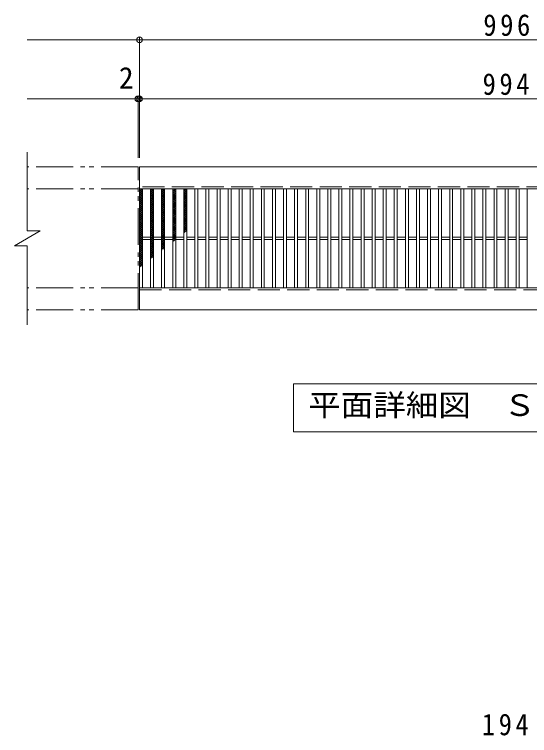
# Model space of a CAD drawing. Units: millimetres, scale not verified, with parts at other scales. Extents: x -1691 to 1835, y -1375 to 1184.
# Drawn here: x -1691 to -993, y 206 to 1184 of the extents above; entities that cross this region are included whole.
import ezdxf
from ezdxf.enums import TextEntityAlignment as Align

# ---------------------------------------------------------------- set-up
doc = ezdxf.new("R2010")
doc.units = ezdxf.units.MM
doc.header["$LTSCALE"] = 10
doc.header["$PDMODE"] = 32
doc.header["$PDSIZE"] = 8
doc.linetypes.add('DASHED3', pattern=[4, 3, -1])
doc.linetypes.add('DOUBLE_CHAIN1', pattern=[8.8, 5, -1, 0.6, -0.6, 0.6, -1])
for name, color, linetype, lineweight in [('A-0', 7, 'Continuous', 9), ('C-1', 2, 'Continuous', 9), ('C-2', 3, 'Continuous', 9), ('C-4', 7, 'Continuous', 9), ('C-5', 7, 'Continuous', 9), ('C-9', 6, 'Continuous', 5)]:
    doc.layers.add(name, color=color, linetype=linetype, lineweight=lineweight)
doc.styles.add('ＭＳ ゴシック', font='')
doc.styles.get('ＭＳ ゴシック').set_extended_font_data('MS Gothic')

msp = doc.modelspace()

# ---------------------------------------------------------------- linework, layer by layer
at = {"layer": 'C-1', "linetype": 'DOUBLE_CHAIN1'}
for p, q in [((-1523.34, 977.12), (-1673.34, 977.12)), ((-1523.34, 783.12), (-1523.34, 977.12)), ((-1523.34, 947.12), (-1673.34, 947.12)), ((-1523.34, 813.13), (-1673.34, 813.13)), ((-1523.34, 783.12), (-1673.34, 783.12))]:
    msp.add_line(p, q, dxfattribs=at)
at = {"layer": 'C-1'}
for p, q in [((-527.34, 977.12), (-1521.34, 977.12)), ((-1521.34, 947.12), (-1521.34, 977.12)), ((-527.34, 947.12), (-1521.34, 947.12)), ((-1690.66, 870.12), (-1656.02, 890.12)), ((-1521.34, 813.13), (-527.34, 813.13)), ((-1521.34, 783.12), (-1521.34, 813.13)), ((-1521.34, 783.12), (-527.34, 783.12))]:
    msp.add_line(p, q, dxfattribs=at)
at = {"layer": 'C-1', "linetype": 'DASHED3'}
for p, q in [((-527.34, 950.13), (-1521.34, 950.13)), ((-1521.34, 810.12), (-527.34, 810.12))]:
    msp.add_line(p, q, dxfattribs=at)
at = {"layer": 'C-1'}
for points in [[(-1673.34, 997.12), (-1673.34, 890.12), (-1656.02, 890.12)], [(-1690.66, 870.12), (-1673.34, 870.12), (-1673.34, 763.12)]]:
    msp.add_lwpolyline(points, dxfattribs=at)
at = {"layer": 'C-2'}
for p, q in [((-1521.34, 947.12), (-1521.34, 813.13)), ((-1517.34, 947.12), (-1517.34, 813.13)), ((-1506.34, 947.12), (-1506.34, 813.13)), ((-1502.34, 947.12), (-1502.34, 813.13)), ((-1491.34, 947.12), (-1491.34, 813.13)), ((-1487.34, 947.12), (-1487.34, 813.13)), ((-1476.34, 947.12), (-1476.34, 813.13)), ((-1472.34, 947.12), (-1472.34, 813.13)), ((-1461.34, 947.12), (-1461.34, 813.13)), ((-1457.34, 947.12), (-1457.34, 813.13)), ((-1446.34, 947.12), (-1446.34, 813.13)), ((-1442.34, 947.12), (-1442.34, 813.13)), ((-1431.34, 947.12), (-1431.34, 813.13)), ((-1427.34, 947.12), (-1427.34, 813.13)), ((-1416.34, 947.12), (-1416.34, 813.13)), ((-1412.34, 947.12), (-1412.34, 813.13)), ((-1401.34, 947.12), (-1401.34, 813.13)), ((-1397.34, 947.12), (-1397.34, 813.13)), ((-1386.34, 947.12), (-1386.34, 813.13)), ((-1382.34, 947.12), (-1382.34, 813.13)), ((-1371.34, 947.12), (-1371.34, 813.13)), ((-1367.34, 947.12), (-1367.34, 813.13)), ((-1356.34, 947.12), (-1356.34, 813.13)), ((-1352.34, 947.12), (-1352.34, 813.13)), ((-1341.34, 947.12), (-1341.34, 813.13)), ((-1337.34, 947.12), (-1337.34, 813.13)), ((-1326.34, 947.12), (-1326.34, 813.13)), ((-1322.34, 947.12), (-1322.34, 813.13)), ((-1311.34, 947.12), (-1311.34, 813.13)), ((-1307.34, 947.12), (-1307.34, 813.13)), ((-1296.34, 947.12), (-1296.34, 813.13)), ((-1292.34, 947.12), (-1292.34, 813.13)), ((-1281.34, 947.12), (-1281.34, 813.13)), ((-1277.34, 947.12), (-1277.34, 813.13)), ((-1266.34, 947.12), (-1266.34, 813.13)), ((-1262.34, 947.12), (-1262.34, 813.13)), ((-1251.34, 947.12), (-1251.34, 813.13)), ((-1247.34, 947.12), (-1247.34, 813.13)), ((-1236.34, 947.12), (-1236.34, 813.13)), ((-1232.34, 947.12), (-1232.34, 813.13)), ((-1221.34, 947.12), (-1221.34, 813.13)), ((-1217.34, 947.12), (-1217.34, 813.13)), ((-1206.34, 947.12), (-1206.34, 813.13)), ((-1202.34, 947.12), (-1202.34, 813.13)), ((-1191.34, 947.12), (-1191.34, 813.13)), ((-1187.34, 947.12), (-1187.34, 813.13)), ((-1176.34, 947.12), (-1176.34, 813.13)), ((-1172.34, 947.12), (-1172.34, 813.13)), ((-1161.34, 947.12), (-1161.34, 813.13)), ((-1157.34, 947.12), (-1157.34, 813.13)), ((-1146.34, 947.12), (-1146.34, 813.13)), ((-1142.34, 947.12), (-1142.34, 813.13)), ((-1131.34, 947.12), (-1131.34, 813.13)), ((-1127.34, 947.12), (-1127.34, 813.13)), ((-1116.34, 947.12), (-1116.34, 813.13)), ((-1112.34, 947.12), (-1112.34, 813.13)), ((-1101.34, 947.12), (-1101.34, 813.13)), ((-1097.34, 947.12), (-1097.34, 813.13)), ((-1086.34, 947.12), (-1086.34, 813.13)), ((-1082.34, 947.12), (-1082.34, 813.13)), ((-1071.34, 947.12), (-1071.34, 813.13)), ((-1067.34, 947.12), (-1067.34, 813.13)), ((-1056.34, 947.12), (-1056.34, 813.13)), ((-1052.34, 947.12), (-1052.34, 813.13)), ((-1041.34, 947.12), (-1041.34, 813.13)), ((-1037.34, 947.12), (-1037.34, 813.13)), ((-1026.34, 947.12), (-1026.34, 813.13)), ((-1022.34, 947.12), (-1022.34, 813.13)), ((-1011.34, 947.12), (-1011.34, 813.13)), ((-1007.34, 947.12), (-1007.34, 813.13)), ((-996.34, 947.12), (-996.34, 813.13)), ((-1517.34, 881.62), (-1506.34, 881.62)), ((-1502.34, 881.62), (-1491.34, 881.62)), ((-1487.34, 881.62), (-1476.34, 881.62)), ((-1472.34, 881.62), (-1461.34, 881.62)), ((-1457.34, 881.62), (-1446.34, 881.62)), ((-1442.34, 881.62), (-1431.34, 881.62)), ((-1427.34, 881.62), (-1416.34, 881.62)), ((-1412.34, 881.62), (-1401.34, 881.62)), ((-1397.34, 881.62), (-1386.34, 881.62)), ((-1382.34, 881.62), (-1371.34, 881.62)), ((-1367.34, 881.62), (-1356.34, 881.62)), ((-1352.34, 881.62), (-1341.34, 881.62)), ((-1337.34, 881.62), (-1326.34, 881.62)), ((-1322.34, 881.62), (-1311.34, 881.62)), ((-1307.34, 881.62), (-1296.34, 881.62)), ((-1292.34, 881.62), (-1281.34, 881.62)), ((-1277.34, 881.62), (-1266.34, 881.62)), ((-1262.34, 881.62), (-1251.34, 881.62)), ((-1247.34, 881.62), (-1236.34, 881.62)), ((-1232.34, 881.62), (-1221.34, 881.62)), ((-1217.34, 881.62), (-1206.34, 881.62)), ((-1202.34, 881.62), (-1191.34, 881.62)), ((-1187.34, 881.62), (-1176.34, 881.62)), ((-1172.34, 881.62), (-1161.34, 881.62)), ((-1157.34, 881.62), (-1146.34, 881.62)), ((-1142.34, 881.62), (-1131.34, 881.62)), ((-1127.34, 881.62), (-1116.34, 881.62)), ((-1112.34, 881.62), (-1101.34, 881.62)), ((-1097.34, 881.62), (-1086.34, 881.62)), ((-1082.34, 881.62), (-1071.34, 881.62)), ((-1067.34, 881.62), (-1056.34, 881.62)), ((-1052.34, 881.62), (-1041.34, 881.62)), ((-1037.34, 881.62), (-1026.34, 881.62)), ((-1022.34, 881.62), (-1011.34, 881.62)), ((-1007.34, 881.62), (-996.34, 881.62)), ((-1517.34, 878.63), (-1506.34, 878.63)), ((-1502.34, 878.63), (-1491.34, 878.63)), ((-1487.34, 878.63), (-1476.34, 878.63)), ((-1472.34, 878.63), (-1461.34, 878.63)), ((-1457.34, 878.63), (-1446.34, 878.63)), ((-1442.34, 878.63), (-1431.34, 878.63)), ((-1427.34, 878.63), (-1416.34, 878.63)), ((-1412.34, 878.63), (-1401.34, 878.63)), ((-1397.34, 878.63), (-1386.34, 878.63)), ((-1382.34, 878.63), (-1371.34, 878.63)), ((-1367.34, 878.63), (-1356.34, 878.63)), ((-1352.34, 878.63), (-1341.34, 878.63)), ((-1337.34, 878.63), (-1326.34, 878.63)), ((-1322.34, 878.63), (-1311.34, 878.63)), ((-1307.34, 878.63), (-1296.34, 878.63)), ((-1292.34, 878.63), (-1281.34, 878.63)), ((-1277.34, 878.63), (-1266.34, 878.63)), ((-1262.34, 878.63), (-1251.34, 878.63)), ((-1247.34, 878.63), (-1236.34, 878.63)), ((-1232.34, 878.63), (-1221.34, 878.63)), ((-1217.34, 878.63), (-1206.34, 878.63)), ((-1202.34, 878.63), (-1191.34, 878.63)), ((-1187.34, 878.63), (-1176.34, 878.63)), ((-1172.34, 878.63), (-1161.34, 878.63)), ((-1157.34, 878.63), (-1146.34, 878.63)), ((-1142.34, 878.63), (-1131.34, 878.63)), ((-1127.34, 878.63), (-1116.34, 878.63)), ((-1112.34, 878.63), (-1101.34, 878.63)), ((-1097.34, 878.63), (-1086.34, 878.63)), ((-1082.34, 878.63), (-1071.34, 878.63)), ((-1067.34, 878.63), (-1056.34, 878.63)), ((-1052.34, 878.63), (-1041.34, 878.63)), ((-1037.34, 878.63), (-1026.34, 878.63)), ((-1022.34, 878.63), (-1011.34, 878.63)), ((-1007.34, 878.63), (-996.34, 878.63))]:
    msp.add_line(p, q, dxfattribs=at)
at = {"layer": 'C-4'}
for p, q in [((-1673.34, 1149.12), (-375.34, 1149.12)), ((-1521.34, 989.12), (-1521.34, 1152.12)), ((-1673.34, 1069.12), (-375.34, 1069.12)), ((-1523.34, 989.12), (-1523.34, 1072.12))]:
    msp.add_line(p, q, dxfattribs=at)
for p in [(-1521.34, 1149.12), (-1523.34, 1069.12), (-1521.34, 1069.12)]:
    msp.add_point(p, dxfattribs=at)
at = {"layer": 'C-5'}
msp.add_lwpolyline([(-1312.84, 618.12), (-1312.84, 683.12), (-737.84, 683.12), (-737.84, 618.12)], close=True, dxfattribs=at)
at = {"layer": 'C-9'}
for p, q in [((-1521.34, 943.33), (-1517.55, 947.12)), ((-1521.34, 946.16), (-1520.38, 947.12)), ((-1521.34, 945.89), (-1517.34, 941.89)), ((-1521.34, 940.51), (-1517.34, 944.51)), ((-1521.34, 943.06), (-1517.34, 939.06)), ((-1521.34, 937.68), (-1517.34, 941.68)), ((-1521.34, 940.23), (-1517.34, 936.23)), ((-1521.34, 934.85), (-1517.34, 938.85)), ((-1519.75, 947.12), (-1517.34, 944.71)), ((-1506.34, 944.19), (-1503.41, 947.12)), ((-1506.34, 947.02), (-1506.24, 947.12)), ((-1506.34, 941.36), (-1502.34, 945.36)), ((-1506.34, 945.03), (-1502.34, 941.03)), ((-1506.34, 938.54), (-1502.34, 942.54)), ((-1506.34, 942.2), (-1502.34, 938.2)), ((-1506.34, 935.71), (-1502.34, 939.71)), ((-1506.34, 939.37), (-1502.34, 935.37)), ((-1505.61, 947.12), (-1502.34, 943.86)), ((-1502.78, 947.12), (-1502.34, 946.68)), ((-1491.34, 945.05), (-1489.26, 947.12)), ((-1491.34, 947), (-1487.34, 943)), ((-1491.34, 942.22), (-1487.34, 946.22)), ((-1491.34, 944.17), (-1487.34, 940.17)), ((-1491.34, 939.39), (-1487.34, 943.39)), ((-1491.34, 941.34), (-1487.34, 937.34)), ((-1491.34, 936.56), (-1487.34, 940.56)), ((-1491.34, 938.51), (-1487.34, 934.51)), ((-1488.64, 947.12), (-1487.34, 945.83)), ((-1476.34, 945.91), (-1475.12, 947.12)), ((-1476.34, 943.08), (-1472.34, 947.08)), ((-1476.34, 946.14), (-1472.34, 942.14)), ((-1476.34, 940.25), (-1472.34, 944.25)), ((-1476.34, 943.31), (-1472.34, 939.31)), ((-1476.34, 937.42), (-1472.34, 941.42)), ((-1476.34, 940.48), (-1472.34, 936.48)), ((-1476.34, 934.59), (-1472.34, 938.59)), ((-1474.5, 947.12), (-1472.34, 944.97)), ((-1461.34, 943.94), (-1458.15, 947.12)), ((-1461.34, 946.77), (-1460.98, 947.12)), ((-1461.34, 945.28), (-1457.34, 941.28)), ((-1461.34, 941.11), (-1457.34, 945.11)), ((-1461.34, 942.45), (-1457.34, 938.45)), ((-1461.34, 938.28), (-1457.34, 942.28)), ((-1461.34, 939.63), (-1457.34, 935.63)), ((-1461.34, 935.45), (-1457.34, 939.45)), ((-1460.35, 947.12), (-1457.34, 944.11)), ((-1457.53, 947.12), (-1457.34, 946.94)), ((-1521.34, 937.4), (-1517.34, 933.4)), ((-1521.34, 932.02), (-1517.34, 936.02)), ((-1521.34, 934.57), (-1517.34, 930.57)), ((-1521.34, 929.19), (-1517.34, 933.19)), ((-1521.34, 931.74), (-1517.34, 927.74)), ((-1521.34, 926.36), (-1517.34, 930.36)), ((-1521.34, 928.92), (-1517.34, 924.92)), ((-1506.34, 932.88), (-1502.34, 936.88)), ((-1506.34, 936.54), (-1502.34, 932.54)), ((-1506.34, 930.05), (-1502.34, 934.05)), ((-1506.34, 933.71), (-1502.34, 929.71)), ((-1506.34, 927.22), (-1502.34, 931.22)), ((-1506.34, 930.89), (-1502.34, 926.89)), ((-1491.34, 933.74), (-1487.34, 937.74)), ((-1491.34, 935.68), (-1487.34, 931.68)), ((-1491.34, 930.91), (-1487.34, 934.91)), ((-1491.34, 932.86), (-1487.34, 928.86)), ((-1491.34, 928.08), (-1487.34, 932.08)), ((-1491.34, 930.03), (-1487.34, 926.03)), ((-1491.34, 925.25), (-1487.34, 929.25)), ((-1476.34, 937.66), (-1472.34, 933.66)), ((-1476.34, 931.77), (-1472.34, 935.77)), ((-1476.34, 934.83), (-1472.34, 930.83)), ((-1476.34, 928.94), (-1472.34, 932.94)), ((-1476.34, 932), (-1472.34, 928)), ((-1476.34, 926.11), (-1472.34, 930.11)), ((-1476.34, 929.17), (-1472.34, 925.17)), ((-1461.34, 936.8), (-1457.34, 932.8)), ((-1461.34, 932.62), (-1457.34, 936.62)), ((-1461.34, 933.97), (-1457.34, 929.97)), ((-1461.34, 929.8), (-1457.34, 933.8)), ((-1461.34, 931.14), (-1457.34, 927.14)), ((-1461.34, 926.97), (-1457.34, 930.97)), ((-1521.34, 923.54), (-1517.34, 927.54)), ((-1521.34, 926.09), (-1517.34, 922.09)), ((-1521.34, 920.71), (-1517.34, 924.71)), ((-1521.34, 923.26), (-1517.34, 919.26)), ((-1521.34, 917.88), (-1517.34, 921.88)), ((-1521.34, 920.43), (-1517.34, 916.43)), ((-1521.34, 915.05), (-1517.34, 919.05)), ((-1506.34, 924.39), (-1502.34, 928.39)), ((-1506.34, 928.06), (-1502.34, 924.06)), ((-1506.34, 921.56), (-1502.34, 925.56)), ((-1506.34, 925.23), (-1502.34, 921.23)), ((-1506.34, 918.74), (-1502.34, 922.74)), ((-1506.34, 922.4), (-1502.34, 918.4)), ((-1506.34, 915.91), (-1502.34, 919.91)), ((-1506.34, 919.57), (-1502.34, 915.57)), ((-1491.34, 927.2), (-1487.34, 923.2)), ((-1491.34, 922.42), (-1487.34, 926.42)), ((-1491.34, 924.37), (-1487.34, 920.37)), ((-1491.34, 919.59), (-1487.34, 923.59)), ((-1491.34, 921.54), (-1487.34, 917.54)), ((-1491.34, 916.77), (-1487.34, 920.77)), ((-1491.34, 918.71), (-1487.34, 914.71)), ((-1476.34, 923.28), (-1472.34, 927.28)), ((-1476.34, 926.34), (-1472.34, 922.34)), ((-1476.34, 920.45), (-1472.34, 924.45)), ((-1476.34, 923.51), (-1472.34, 919.51)), ((-1476.34, 917.62), (-1472.34, 921.62)), ((-1476.34, 920.68), (-1472.34, 916.69)), ((-1476.34, 914.8), (-1472.34, 918.8)), ((-1461.34, 928.31), (-1457.34, 924.31)), ((-1461.34, 924.14), (-1457.34, 928.14)), ((-1461.34, 925.48), (-1457.34, 921.48)), ((-1461.34, 921.31), (-1457.34, 925.31)), ((-1461.34, 922.66), (-1457.34, 918.66)), ((-1461.34, 918.48), (-1457.34, 922.48)), ((-1461.34, 919.83), (-1457.34, 915.83)), ((-1461.34, 915.65), (-1457.34, 919.65)), ((-1521.34, 917.6), (-1517.34, 913.6)), ((-1521.34, 912.22), (-1517.34, 916.22)), ((-1521.34, 914.77), (-1517.34, 910.77)), ((-1521.34, 909.39), (-1517.34, 913.39)), ((-1521.34, 911.94), (-1517.34, 907.94)), ((-1521.34, 906.56), (-1517.34, 910.56)), ((-1521.34, 909.12), (-1517.34, 905.12)), ((-1506.34, 913.08), (-1502.34, 917.08)), ((-1506.34, 916.74), (-1502.34, 912.74)), ((-1506.34, 910.25), (-1502.34, 914.25)), ((-1506.34, 913.91), (-1502.34, 909.91)), ((-1506.34, 907.42), (-1502.34, 911.42)), ((-1506.34, 911.09), (-1502.34, 907.09)), ((-1491.34, 913.94), (-1487.34, 917.94)), ((-1491.34, 915.89), (-1487.34, 911.89)), ((-1491.34, 911.11), (-1487.34, 915.11)), ((-1491.34, 913.06), (-1487.34, 909.06)), ((-1491.34, 908.28), (-1487.34, 912.28)), ((-1491.34, 910.23), (-1487.34, 906.23)), ((-1491.34, 905.45), (-1487.34, 909.45)), ((-1476.34, 917.86), (-1472.34, 913.86)), ((-1476.34, 911.97), (-1472.34, 915.97)), ((-1476.34, 915.03), (-1472.34, 911.03)), ((-1476.34, 909.14), (-1472.34, 913.14)), ((-1476.34, 912.2), (-1472.34, 908.2)), ((-1476.34, 906.31), (-1472.34, 910.31)), ((-1476.34, 909.37), (-1472.34, 905.37)), ((-1461.34, 917), (-1457.34, 913)), ((-1461.34, 912.82), (-1457.34, 916.82)), ((-1461.34, 914.17), (-1457.34, 910.17)), ((-1461.34, 910), (-1457.34, 914)), ((-1461.34, 911.34), (-1457.34, 907.34)), ((-1461.34, 907.17), (-1457.34, 911.17)), ((-1521.34, 903.74), (-1517.34, 907.74)), ((-1521.34, 906.29), (-1517.34, 902.29)), ((-1521.34, 900.91), (-1517.34, 904.91)), ((-1521.34, 903.46), (-1517.34, 899.46)), ((-1521.34, 898.08), (-1517.34, 902.08)), ((-1521.34, 900.63), (-1517.34, 896.63)), ((-1521.34, 895.25), (-1517.34, 899.25)), ((-1506.34, 904.59), (-1502.34, 908.59)), ((-1506.34, 908.26), (-1502.34, 904.26)), ((-1506.34, 901.77), (-1502.34, 905.77)), ((-1506.34, 905.43), (-1502.34, 901.43)), ((-1506.34, 898.94), (-1502.34, 902.94)), ((-1506.34, 902.6), (-1502.34, 898.6)), ((-1506.34, 896.11), (-1502.34, 900.11)), ((-1506.34, 899.77), (-1502.34, 895.77)), ((-1491.34, 907.4), (-1487.34, 903.4)), ((-1491.34, 902.62), (-1487.34, 906.62)), ((-1491.34, 904.57), (-1487.34, 900.57)), ((-1491.34, 899.8), (-1487.34, 903.8)), ((-1491.34, 901.74), (-1487.34, 897.74)), ((-1491.34, 896.97), (-1487.34, 900.97)), ((-1476.34, 903.48), (-1472.34, 907.48)), ((-1476.34, 906.54), (-1472.34, 902.54)), ((-1476.34, 900.65), (-1472.34, 904.65)), ((-1476.34, 903.71), (-1472.34, 899.71)), ((-1476.34, 897.82), (-1472.34, 901.82)), ((-1476.34, 900.89), (-1472.34, 896.89)), ((-1461.34, 908.51), (-1457.34, 904.51)), ((-1461.34, 904.34), (-1457.34, 908.34)), ((-1461.34, 905.68), (-1457.34, 901.68)), ((-1461.34, 901.51), (-1457.34, 905.51)), ((-1461.34, 902.86), (-1457.34, 898.86)), ((-1461.34, 898.68), (-1457.34, 902.68)), ((-1461.34, 900.03), (-1457.34, 896.03)), ((-1461.34, 895.85), (-1457.34, 899.85)), ((-1521.34, 897.8), (-1517.34, 893.8)), ((-1521.34, 892.42), (-1517.34, 896.42)), ((-1521.34, 894.97), (-1517.34, 890.97)), ((-1521.34, 889.59), (-1517.34, 893.59)), ((-1521.34, 892.15), (-1517.34, 888.15)), ((-1521.34, 886.77), (-1517.34, 890.77)), ((-1506.34, 893.28), (-1502.34, 897.28)), ((-1506.34, 896.94), (-1502.34, 892.94)), ((-1506.34, 890.45), (-1502.34, 894.45)), ((-1506.34, 894.12), (-1502.34, 890.12)), ((-1506.34, 887.62), (-1502.34, 891.62)), ((-1506.34, 891.29), (-1502.34, 887.29)), ((-1491.34, 898.92), (-1487.34, 894.92)), ((-1491.34, 894.14), (-1487.34, 898.14)), ((-1491.34, 896.09), (-1487.34, 892.09)), ((-1491.34, 891.31), (-1487.34, 895.31)), ((-1491.34, 893.26), (-1487.34, 889.26)), ((-1491.34, 888.48), (-1487.34, 892.48)), ((-1491.34, 890.43), (-1487.34, 886.43)), ((-1491.34, 885.65), (-1487.34, 889.65)), ((-1476.34, 895), (-1472.34, 899)), ((-1476.34, 898.06), (-1472.34, 894.06)), ((-1476.34, 892.17), (-1472.34, 896.17)), ((-1476.34, 895.23), (-1472.34, 891.23)), ((-1476.34, 889.34), (-1472.34, 893.34)), ((-1476.34, 892.4), (-1472.34, 888.4)), ((-1476.34, 886.51), (-1472.34, 890.51)), ((-1476.34, 889.57), (-1472.34, 885.57)), ((-1461.34, 897.2), (-1457.34, 893.2)), ((-1461.34, 893.03), (-1457.34, 897.03)), ((-1461.34, 894.37), (-1457.34, 890.37)), ((-1461.34, 890.2), (-1457.34, 894.2)), ((-1461.34, 891.54), (-1458.88, 889.09)), ((-1461.34, 887.37), (-1457.34, 891.37)), ((-1521.34, 889.32), (-1517.34, 885.32)), ((-1521.34, 883.94), (-1517.34, 887.94)), ((-1521.34, 886.49), (-1517.34, 882.49)), ((-1521.34, 881.11), (-1517.34, 885.11)), ((-1521.34, 883.66), (-1517.34, 879.66)), ((-1521.34, 878.28), (-1517.34, 882.28)), ((-1521.34, 880.83), (-1517.34, 876.83)), ((-1506.34, 884.8), (-1502.34, 888.8)), ((-1506.34, 888.46), (-1502.34, 884.46)), ((-1506.34, 881.97), (-1502.34, 885.97)), ((-1506.34, 885.63), (-1502.34, 881.63)), ((-1506.34, 879.14), (-1502.34, 883.14)), ((-1506.34, 882.8), (-1502.34, 878.8)), ((-1506.34, 876.31), (-1502.34, 880.31)), ((-1506.34, 879.97), (-1502.34, 875.97)), ((-1491.34, 887.6), (-1487.34, 883.6)), ((-1491.34, 882.82), (-1487.34, 886.82)), ((-1491.34, 884.77), (-1487.34, 880.77)), ((-1491.34, 880), (-1487.34, 884)), ((-1491.34, 881.94), (-1487.34, 877.94)), ((-1491.34, 877.17), (-1487.34, 881.17)), ((-1476.34, 883.68), (-1472.34, 887.68)), ((-1476.34, 886.74), (-1472.34, 882.74)), ((-1476.34, 880.85), (-1472.34, 884.85)), ((-1476.34, 883.92), (-1472.34, 879.92)), ((-1476.34, 878.03), (-1472.34, 882.03)), ((-1476.34, 881.09), (-1473.18, 877.93)), ((-1461.34, 888.71), (-1460.47, 887.85)), ((-1521.34, 875.45), (-1517.34, 879.45)), ((-1521.34, 878), (-1517.34, 874)), ((-1521.34, 872.62), (-1517.34, 876.62)), ((-1521.34, 875.18), (-1517.34, 871.18)), ((-1521.34, 869.8), (-1517.34, 873.8)), ((-1521.34, 872.35), (-1517.34, 868.35)), ((-1521.34, 866.97), (-1517.34, 870.97)), ((-1506.34, 873.48), (-1502.34, 877.48)), ((-1506.34, 877.15), (-1502.34, 873.15)), ((-1506.34, 870.65), (-1502.34, 874.65)), ((-1506.34, 874.32), (-1502.34, 870.32)), ((-1506.34, 867.82), (-1502.34, 871.82)), ((-1506.34, 871.49), (-1502.34, 867.49)), ((-1491.34, 879.12), (-1487.34, 875.12)), ((-1491.34, 874.34), (-1487.34, 878.34)), ((-1491.34, 876.29), (-1487.34, 872.29)), ((-1491.34, 871.51), (-1487.34, 875.51)), ((-1491.34, 873.46), (-1487.34, 869.46)), ((-1491.34, 868.68), (-1487.34, 872.68)), ((-1491.34, 870.63), (-1487.47, 866.76)), ((-1491.34, 865.85), (-1487.34, 869.85)), ((-1476.34, 878.26), (-1474.77, 876.69)), ((-1475.16, 876.38), (-1472.34, 879.2)), ((-1521.34, 869.52), (-1517.34, 865.52)), ((-1521.34, 864.14), (-1517.34, 868.14)), ((-1521.34, 866.69), (-1517.34, 862.69)), ((-1521.34, 861.31), (-1517.34, 865.31)), ((-1521.34, 863.86), (-1517.34, 859.86)), ((-1521.34, 858.48), (-1517.34, 862.48)), ((-1521.34, 861.03), (-1517.34, 857.03)), ((-1506.34, 865), (-1502.34, 869)), ((-1506.34, 868.66), (-1502.34, 864.66)), ((-1506.34, 862.17), (-1502.34, 866.17)), ((-1506.34, 865.83), (-1502.34, 861.83)), ((-1506.34, 859.34), (-1502.34, 863.34)), ((-1506.34, 863), (-1502.34, 859)), ((-1506.34, 856.51), (-1502.34, 860.51)), ((-1506.34, 860.18), (-1502.34, 856.18)), ((-1491.34, 867.8), (-1489.06, 865.52)), ((-1491.34, 864.97), (-1490.65, 864.28)), ((-1488.06, 866.3), (-1487.34, 867.03)), ((-1521.34, 855.65), (-1517.34, 859.65)), ((-1521.34, 858.2), (-1517.34, 854.2)), ((-1521.34, 852.82), (-1517.34, 856.82)), ((-1521.34, 855.38), (-1517.34, 851.38)), ((-1521.34, 850), (-1517.34, 854)), ((-1521.34, 852.55), (-1517.34, 848.55)), ((-1521.34, 847.17), (-1517.34, 851.17)), ((-1506.34, 853.68), (-1502.34, 857.68)), ((-1506.34, 857.35), (-1503.36, 854.36)), ((-1506.34, 854.52), (-1504.94, 853.12)), ((-1521.34, 849.72), (-1517.34, 845.72)), ((-1521.34, 844.34), (-1517.34, 848.34)), ((-1521.34, 846.89), (-1517.65, 843.2)), ((-1521.34, 841.51), (-1517.34, 845.51)), ((-1521.34, 844.06), (-1519.24, 841.96)), ((-1521.34, 841.23), (-1520.83, 840.72))]:
    msp.add_line(p, q, dxfattribs=at)

# ---------------------------------------------------------------- texts
at = {"layer": 'A-0', "color": 2, "insert": (-1057.84, 206.27), "char_height": 29.33, "attachment_point": 7, "style": 'ＭＳ ゴシック'}
msp.add_mtext('\\T1.27;\\W0.9;194', dxfattribs=at)
at = {"layer": 'C-4', "color": 2, "style": 'ＭＳ ゴシック'}
msp.add_text('2', height=29.33, dxfattribs=at).set_placement((-1549.3, 1074.12), align=Align.BOTTOM_LEFT)
at = {"layer": 'C-4', "color": 2, "char_height": 29.33, "attachment_point": 7, "style": 'ＭＳ ゴシック'}
for s, insert in [('\\T1.27;\\W0.9;996', (-1055.84, 1154.12)), ('\\T1.27;\\W0.9;994', (-1056.84, 1074.12))]:
    msp.add_mtext(s, dxfattribs=dict(at, insert=insert))
at = {"layer": 'C-5', "color": 2, "style": 'ＭＳ ゴシック', "width": 1.1}
msp.add_text('平面詳細図\u3000Ｓ＝１：１０', height=29.33, dxfattribs=at).set_placement((-1292.84, 630.62), align=Align.BOTTOM_LEFT)

doc.saveas('drawing.dxf')
